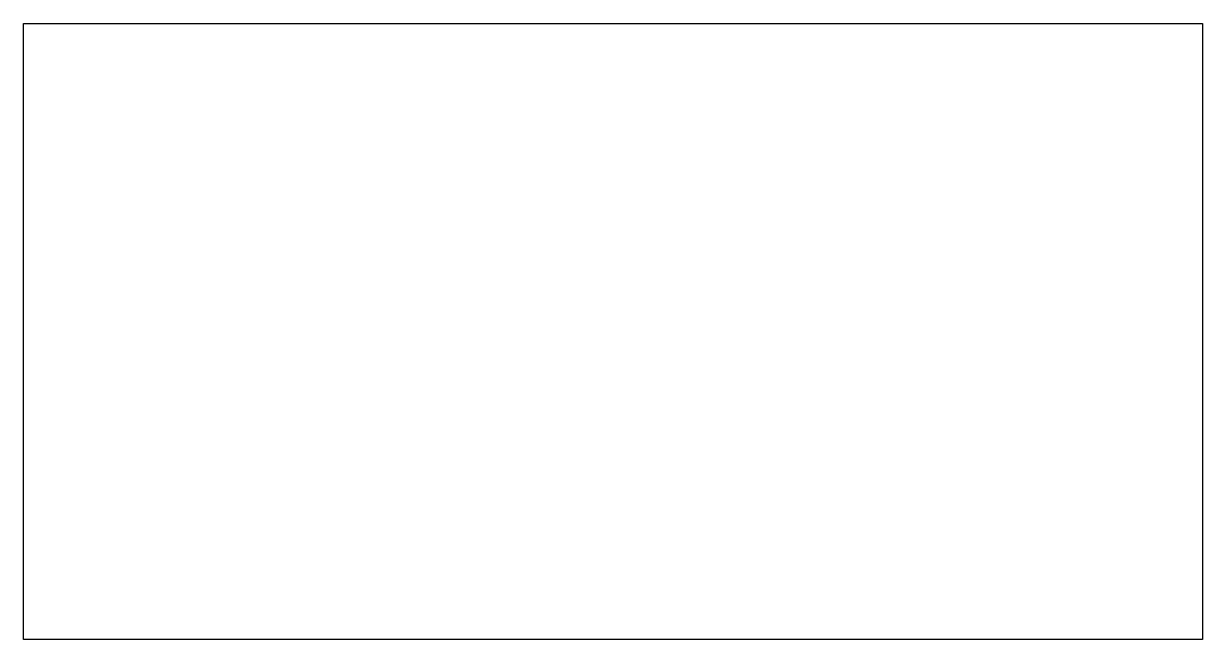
# Model space of a CAD drawing. Extents: x 4530 to 4657, y -3273 to -3207.
import ezdxf

# ---------------------------------------------------------------- set-up
doc = ezdxf.new("R2010")
doc.units = 0
doc.layers.get('0').update_dxf_attribs({"linetype": 'CONTINUOUS'})

# ---------------------------------------------------------------- blocks, each defined once
blk = doc.blocks.new('A$C64EC0600')
blk.add_lwpolyline([(-221.3, 105.1), (-93.92, 105.1), (-93.92, 38.61), (-221.3, 38.61)], close=True)

msp = doc.modelspace()

# ---------------------------------------------------------------- block references
msp.add_blockref('A$C64EC0600', (4751.19, -3311.87))

doc.saveas('drawing.dxf')
